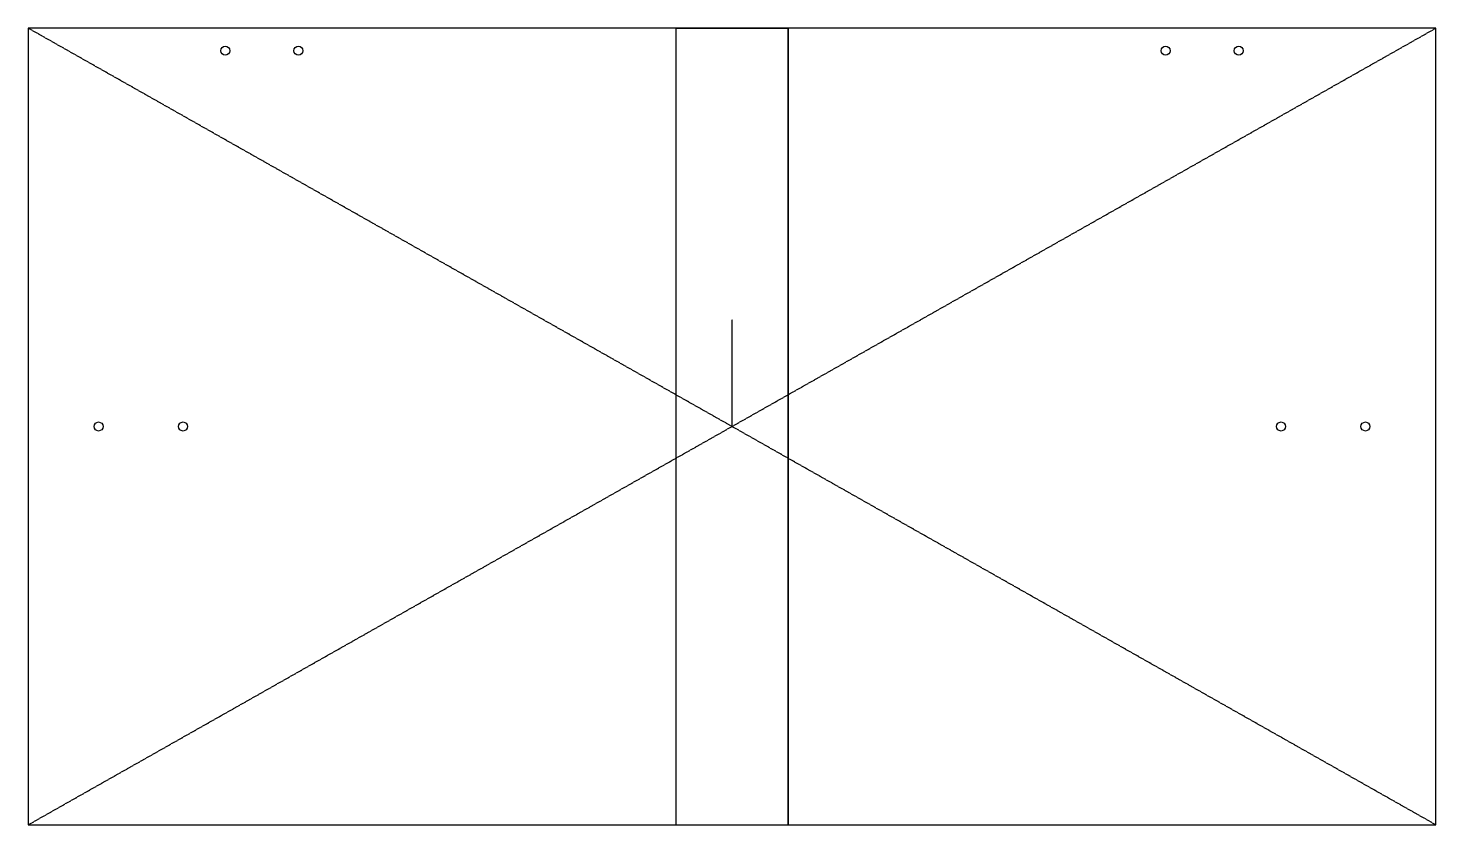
# Model space of a CAD drawing. Header units: millimetres. Extents: x -250 to 250, y -142 to 142.
import ezdxf

# ---------------------------------------------------------------- set-up
doc = ezdxf.new("R2010")
doc.units = ezdxf.units.MM
doc.linetypes.add('DASHED', pattern=[0.2067, 0.1654, -0.0413])

msp = doc.modelspace()

# ---------------------------------------------------------------- linework, layer by layer
for p, q in [((250, 141.5), (-250, 141.5)), ((-250, 141.5), (-250, -141.5)), ((-20, 141.5), (20, 141.5)), ((20, 141.5), (20, -141.5)), ((250, -141.5), (250, 141.5)), ((-250, -141.5), (250, -141.5))]:
    msp.add_line(p, q)
at = {"color": 2, "linetype": 'DASHED', "lineweight": 25, "true_color": 0xffff00}
for p, q in [((-250, -141.5), (250, 141.5)), ((250, -141.5), (-250, 141.5)), ((0, 0), (0, 38))]:
    msp.add_line(p, q, dxfattribs=at)
msp.add_lwpolyline([(20, -141.5), (20, 141.5), (-20, 141.5), (-20, -141.5)], close=True)
for centre in [(-180, 133.5), (-154, 133.5), (154, 133.5), (180, 133.5), (-225, 0), (-195, 0), (195, 0), (225, 0)]:
    msp.add_circle(centre, 1.6)

doc.saveas('drawing.dxf')
